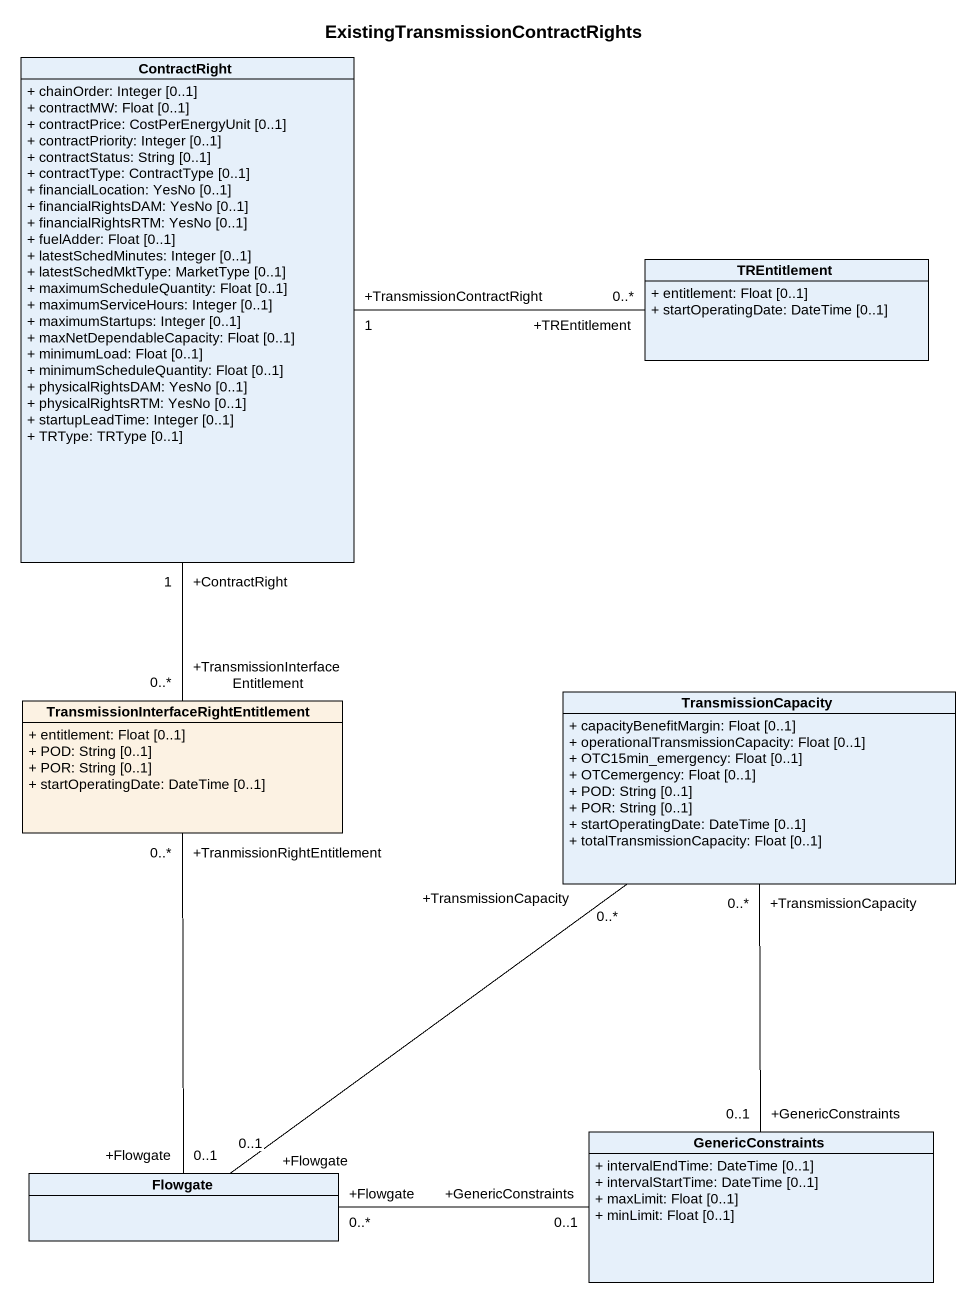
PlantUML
@startuml
title ExistingTransmissionContractRights
hide circle
hide empty members
skinparam classAttributeIconSize 0
class ContractRight {
  + chainOrder: Integer [0..1]
  + contractMW: Float [0..1]
  + contractPrice: CostPerEnergyUnit [0..1]
  + contractPriority: Integer [0..1]
  + contractStatus: String [0..1]
  + contractType: ContractType [0..1]
  + financialLocation: YesNo [0..1]
  + financialRightsDAM: YesNo [0..1]
  + financialRightsRTM: YesNo [0..1]
  + fuelAdder: Float [0..1]
  + latestSchedMinutes: Integer [0..1]
  + latestSchedMktType: MarketType [0..1]
  + maximumScheduleQuantity: Float [0..1]
  + maximumServiceHours: Integer [0..1]
  + maximumStartups: Integer [0..1]
  + maxNetDependableCapacity: Float [0..1]
  + minimumLoad: Float [0..1]
  + minimumScheduleQuantity: Float [0..1]
  + physicalRightsDAM: YesNo [0..1]
  + physicalRightsRTM: YesNo [0..1]
  + startupLeadTime: Integer [0..1]
  + TRType: TRType [0..1]
}
class TREntitlement {
  + entitlement: Float [0..1]
  + startOperatingDate: DateTime [0..1]
}
class "TransmissionInterfaceRightEntitlement" as TransmissionInterfaceRightEn #FCF2E3 {
  + entitlement: Float [0..1]
  + POD: String [0..1]
  + POR: String [0..1]
  + startOperatingDate: DateTime [0..1]
}
class TransmissionCapacity {
  + capacityBenefitMargin: Float [0..1]
  + operationalTransmissionCapacity: Float [0..1]
  + OTC15min_emergency: Float [0..1]
  + OTCemergency: Float [0..1]
  + POD: String [0..1]
  + POR: String [0..1]
  + startOperatingDate: DateTime [0..1]
  + totalTransmissionCapacity: Float [0..1]
}
class GenericConstraints {
  + intervalEndTime: DateTime [0..1]
  + intervalStartTime: DateTime [0..1]
  + maxLimit: Float [0..1]
  + minLimit: Float [0..1]
}
class Flowgate
ContractRight "+TransmissionContractRight\n1" -right- "+TREntitlement\n0..*" TREntitlement
TransmissionInterfaceRightEn "+TransmissionInterfaceEntitlement\n0..*" -up- "+ContractRight\n1" ContractRight
GenericConstraints "+GenericConstraints\n0..1" -up- "+TransmissionCapacity\n0..*" TransmissionCapacity
GenericConstraints "+GenericConstraints\n0..1" -left- "+Flowgate\n0..*" Flowgate
Flowgate "+Flowgate\n0..1" -up- "+TranmissionRightEntitlement\n0..*" TransmissionInterfaceRightEn
Flowgate "+Flowgate\n0..1" -up- "+TransmissionCapacity\n0..*" TransmissionCapacity
@enduml
